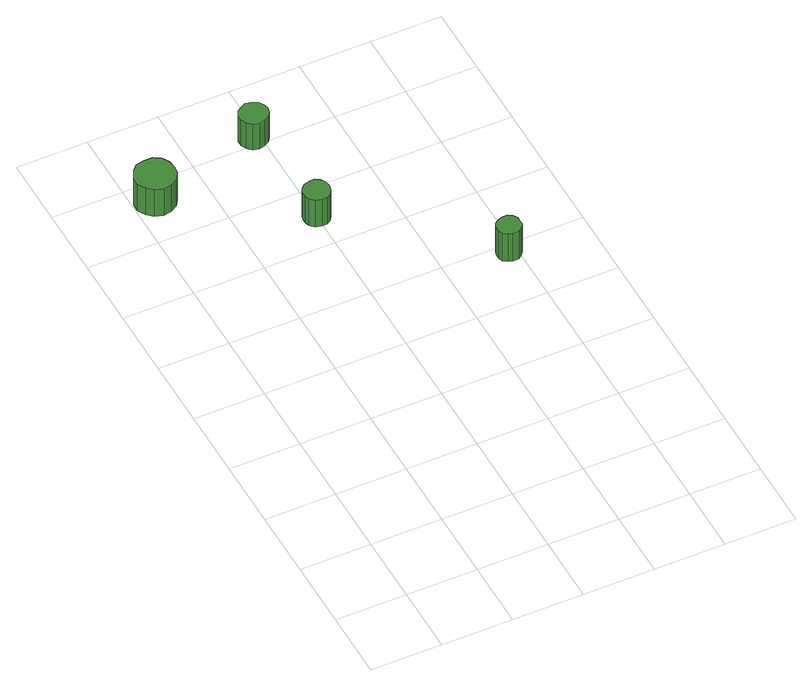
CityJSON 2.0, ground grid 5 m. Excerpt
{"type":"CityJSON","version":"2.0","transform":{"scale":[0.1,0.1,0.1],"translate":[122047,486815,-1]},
"CityObjects":{
"tree1":{"type":"SolitaryVegetationObject","attributes":{"function":"something"},"geometry":[{"type":"MultiSurface","lod":"1","boundaries":[[[0,1,2,3,4,5,6,7,8,9,10,11,12,13,14]],[[15,16,17,18,19,20,21,22,23,24,25,26,27,28,29]],[[0,29,28,1]],[[1,28,27,2]],[[2,27,26,3]],[[3,26,25,4]],[[4,25,24,5]],[[5,24,23,6]],[[6,23,22,7]],[[7,22,21,8]],[[8,21,20,9]],[[9,20,19,10]],[[10,19,18,11]],[[11,18,17,12]],[[12,17,16,13]],[[13,16,15,14]],[[14,15,29,0]]]}]},
"tree2":{"type":"SolitaryVegetationObject","attributes":{"function":"something"},"geometry":[{"type":"MultiSurface","lod":"1","boundaries":[[[30,31,32,33,34,35,36,37,38,39,40,41,42,43,44]],[[45,46,47,48,49,50,51,52,53,54,55,56,57,58,59]],[[30,59,58,31]],[[31,58,57,32]],[[32,57,56,33]],[[33,56,55,34]],[[34,55,54,35]],[[35,54,53,36]],[[36,53,52,37]],[[37,52,51,38]],[[38,51,50,39]],[[39,50,49,40]],[[40,49,48,41]],[[41,48,47,42]],[[42,47,46,43]],[[43,46,45,44]],[[44,45,59,30]]]}]},
"tree3":{"type":"SolitaryVegetationObject","attributes":{"function":"something"},"geometry":[{"type":"MultiSurface","lod":"1","boundaries":[[[60,61,62,63,64,65,66,67,68,69,70,71,72,73,74]],[[75,76,77,78,79,80,81,82,83,84,85,86,87,88,89]],[[60,89,88,61]],[[61,88,87,62]],[[62,87,86,63]],[[63,86,85,64]],[[64,85,84,65]],[[65,84,83,66]],[[66,83,82,67]],[[67,82,81,68]],[[68,81,80,69]],[[69,80,79,70]],[[70,79,78,71]],[[71,78,77,72]],[[72,77,76,73]],[[73,76,75,74]],[[74,75,89,60]]]}]},
"tree4":{"type":"SolitaryVegetationObject","attributes":{"function":"something"},"geometry":[{"type":"MultiSurface","lod":"1","boundaries":[[[90,91,92,93,94,95,96,97,98,99,100,101,102,103,104]],[[105,106,107,108,109,110,111,112,113,114,115,116,117,118,119]],[[90,119,118,91]],[[91,118,117,92]],[[92,117,116,93]],[[93,116,115,94]],[[94,115,114,95]],[[95,114,113,96]],[[96,113,112,97]],[[97,112,111,98]],[[98,111,110,99]],[[99,110,109,100]],[[100,109,108,101]],[[101,108,107,102]],[[102,107,106,103]],[[103,106,105,104]],[[104,105,119,90]]]}]},
"tree5":{"type":"SolitaryVegetationObject","attributes":{"function":"something"}},
"tree6":{"type":"SolitaryVegetationObject","attributes":{"function":"something"}},
"tree7":{"type":"SolitaryVegetationObject","attributes":{"function":"something"}},
"tree8":{"type":"SolitaryVegetationObject","attributes":{"function":"something"}},
"tree9":{"type":"SolitaryVegetationObject","attributes":{"function":"something"}},
"tree10":{"type":"SolitaryVegetationObject","attributes":{"function":"something"}},
"tree11":{"type":"SolitaryVegetationObject","attributes":{"function":"something"}}
},
"vertices":[
[29,384,32],[28,390,32],[25,395,32],[20,398,32],[14,398,32],[8,397,32],[4,393,32],[1,387,32],[1,381,32],[4,376,32],[8,372,32],[14,370,32],[20,371,32],[25,374,32],[28,379,32],[28,379,8],[25,374,8],[20,371,8],[14,370,8],[8,372,8],[4,376,8],[1,381,8],[1,387,8],[4,393,8],[8,397,8],[14,398,8],[20,398,8],[25,395,8],[28,390,8],[29,384,8],
[109,326,32],[108,330,32],[106,333,32],[103,335,32],[99,335,32],[95,334,32],[92,331,32],[91,328,32],[91,324,32],[92,321,32],[95,318,32],[99,317,32],[103,317,32],[106,319,32],[108,322,32],[108,322,8],[106,319,8],[103,317,8],[99,317,8],[95,318,8],[92,321,8],[91,324,8],[91,328,8],[92,331,8],[95,334,8],[99,335,8],[103,335,8],[106,333,8],[108,330,8],[109,326,8],
[105,405,32],[104,409,32],[102,412,32],[98,414,32],[94,415,32],[90,413,32],[87,411,32],[85,407,32],[85,403,32],[87,399,32],[90,396,32],[94,395,32],[98,396,32],[102,398,32],[104,401,32],[104,401,9],[102,398,9],[98,396,9],[94,395,9],[90,396,9],[87,399,9],[85,403,9],[85,407,9],[87,411,9],[90,413,9],[94,415,9],[98,414,9],[102,412,9],[104,409,9],[105,405,9],
[202,243,33],[202,246,33],[200,249,33],[197,251,33],[193,251,33],[190,250,33],[187,248,33],[186,245,33],[186,241,33],[187,238,33],[190,236,33],[193,235,33],[197,235,33],[200,237,33],[202,240,33],[202,240,8],[200,237,8],[197,235,8],[193,235,8],[190,236,8],[187,238,8],[186,241,8],[186,245,8],[187,248,8],[190,250,8],[193,251,8],[197,251,8],[200,249,8],[202,246,8],[202,243,8]
]}
